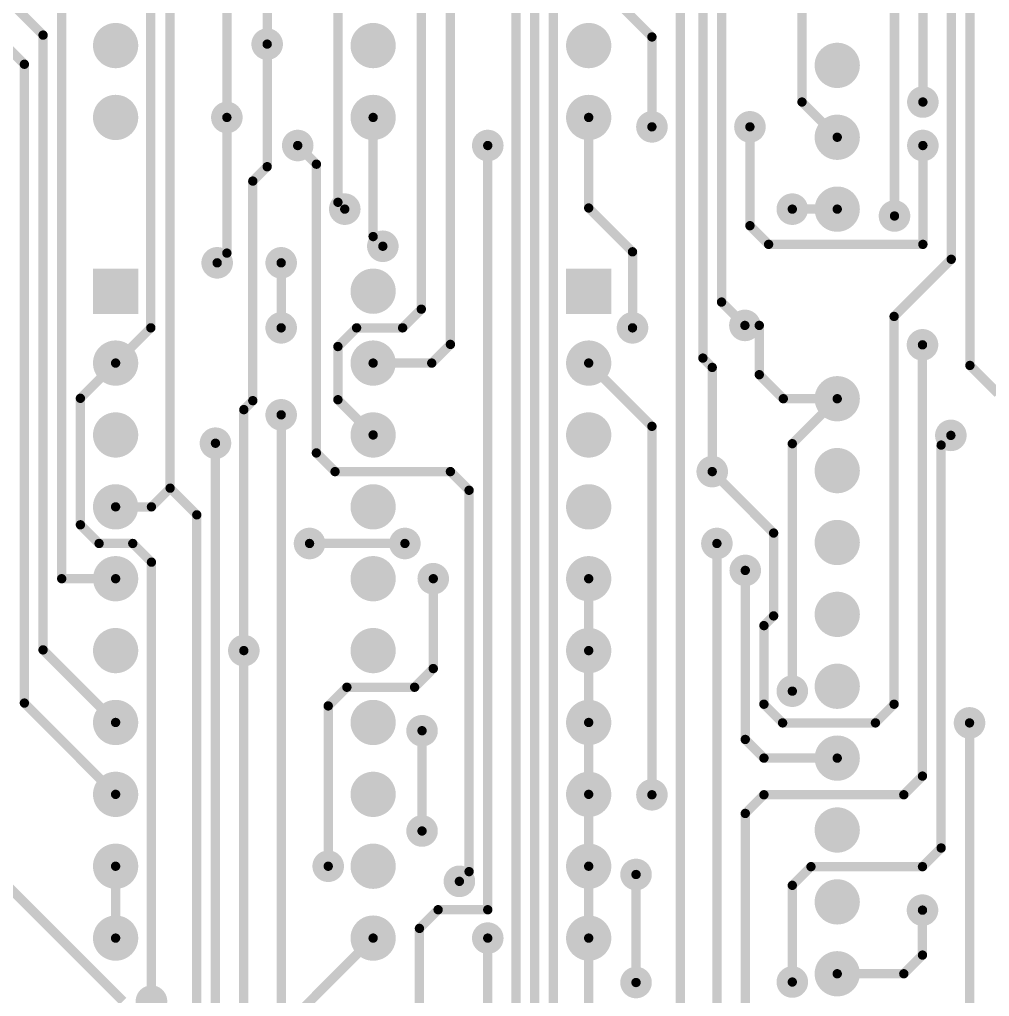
# Model space of a CAD drawing. Extents: x 0 to 107, y 0 to 143.
# Drawn here: x 46.4 to 80.69, y 34.43 to 68.96 of the extents above; entities that cross this region are included whole.
import ezdxf

# ---------------------------------------------------------------- set-up
doc = ezdxf.new("R2010")
doc.units = 0
doc.layers.add('Bottom', color=10, linetype='CONTINUOUS')
doc.layers.add('Bottom_Mask', color=15, linetype='CONTINUOUS')

msp = doc.modelspace()

# ---------------------------------------------------------------- linework, layer by layer
at = {"layer": 'Bottom', "linetype": 'CONTINUOUS', "const_width": 0.33}
for points in [[(61.6334, 88.9403), (61.6334, 57.4752)], [(51.0428, 58.0603), (51.0428, 84.5203)], [(64.6164, 27.1802), (64.6164, 82.6152)], [(79.9981, 56.7319), (79.9981, 82.4483)], [(53.7306, 65.4952), (53.7306, 82.2573)], [(60.6044, 81.9802), (60.6044, 58.7202)], [(65.2764, 29.0602), (65.2764, 81.3202)], [(70.5583, 80.5971), (70.5583, 56.9915)], [(51.7246, 52.3952), (51.7246, 77.5945)], [(57.6564, 76.9501), (57.6564, 62.4972)], [(79.3381, 60.4828), (79.3381, 76.8352)], [(71.2183, 75.4204), (71.2183, 58.9717)], [(69.7596, 29.5203), (69.7596, 74.957)], [(78.3351, 66.0403), (78.3351, 74.6633)], [(77.3321, 62.0132), (77.3321, 73.0003)], [(55.1554, 72.3282), (55.1554, 68.0863)], [(63.9564, 19.9032), (63.9564, 71.4772)], [(47.8927, 71.2366), (47.8927, 49.1951)], [(45.0624, 70.5751), (47.2327, 68.4048)], [(68.7566, 68.34), (66.5214, 70.5751)], [(74.0626, 69.2802), (74.0626, 66.0403)], [(47.2327, 68.4048), (47.2327, 46.6802)], [(68.7566, 65.1633), (68.7566, 68.34)], [(45.9127, 68.0351), (46.5727, 67.3752)], [(55.1554, 68.0863), (55.1554, 63.7544)], [(46.5727, 67.3752), (46.5727, 44.8001)], [(74.0626, 66.0403), (75.3077, 64.7952)], [(53.7306, 60.7012), (53.7306, 65.4952)], [(58.9014, 61.2861), (58.9014, 65.4952)], [(66.5214, 62.2961), (66.5214, 65.4952)], [(72.2213, 61.6702), (72.2213, 65.1633)], [(56.2354, 64.5033), (56.8954, 63.8433)], [(62.9534, 64.5033), (62.9534, 37.4981)], [(78.3351, 64.5033), (78.3351, 61.0102)], [(55.1554, 63.7544), (54.6474, 63.2464)], [(56.8954, 63.8433), (56.8954, 53.6402)], [(54.6474, 63.2464), (54.6474, 55.4876)], [(57.6564, 62.4972), (57.8984, 62.2552)], [(57.8984, 62.2552), (57.8984, 62.2552)], [(68.0706, 60.747), (66.5214, 62.2961)], [(75.3077, 62.2552), (73.7196, 62.2552)], [(72.8813, 61.0102), (72.2213, 61.6702)], [(59.2444, 60.9432), (58.9014, 61.2861)], [(59.2444, 60.9432), (59.2444, 60.9432)], [(78.3351, 61.0102), (72.8813, 61.0102)], [(53.3876, 60.3582), (53.7306, 60.7012)], [(68.0706, 58.0602), (68.0706, 60.747)], [(53.3876, 60.3582), (53.3876, 60.3582)], [(55.6505, 58.0602), (55.6505, 60.3582)], [(77.3186, 58.4633), (79.3381, 60.4828)], [(71.2183, 58.9717), (72.0436, 58.1464)], [(60.6044, 58.7202), (59.9444, 58.0602)], [(77.3186, 44.7603), (77.3186, 58.4633)], [(49.7977, 56.8152), (51.0428, 58.0603)], [(58.3164, 58.0602), (57.6564, 57.4002)], [(59.9444, 58.0602), (58.3164, 58.0602)], [(72.0436, 58.1464), (72.5516, 58.1464)], [(72.5516, 58.1464), (72.5516, 56.4056)], [(57.6564, 57.4002), (57.6564, 55.5202)], [(61.6334, 57.4752), (60.9733, 56.8151)], [(78.3216, 42.2203), (78.3216, 57.4603)], [(48.5527, 55.5702), (49.7977, 56.8152)], [(60.9733, 56.8151), (58.9014, 56.8151)], [(68.7566, 54.58), (66.5214, 56.8152)], [(70.5583, 56.9915), (70.8886, 56.6612)], [(70.8886, 56.6612), (70.8886, 52.9802)], [(80.9876, 55.7424), (79.9981, 56.7319)], [(72.5516, 56.4056), (73.402, 55.5552)], [(48.5527, 51.1002), (48.5527, 55.5702)], [(54.6474, 55.4876), (54.3304, 55.1706)], [(57.6564, 55.5202), (58.9014, 54.2751)], [(73.402, 55.5552), (75.3077, 55.5552)], [(75.3077, 55.5552), (73.7196, 53.9671)], [(54.3304, 55.1706), (54.3304, 46.6552)], [(55.6504, 5.2171), (55.6504, 54.9862)], [(68.7566, 41.5603), (68.7566, 54.58)], [(79.3246, 54.2603), (78.9816, 53.9173)], [(79.3246, 54.2603), (79.3246, 54.2603)], [(53.3274, 53.9832), (53.3274, 22.1002)], [(73.7196, 53.9671), (73.7196, 45.2215)], [(78.9816, 53.9173), (78.9816, 39.6803)], [(56.8954, 53.6402), (57.5554, 52.9802)], [(57.5554, 52.9802), (61.6334, 52.9802)], [(61.6334, 52.9802), (62.2934, 52.3202)], [(70.8886, 52.9802), (73.0596, 50.8091)], [(51.7246, 52.3952), (51.0646, 51.7352)], [(52.6674, 51.4524), (51.7246, 52.3952)], [(62.2934, 52.3202), (62.2934, 38.8442)], [(51.0646, 51.7352), (49.7977, 51.7352)], [(52.6674, 23.3952), (52.6674, 51.4524)], [(49.2127, 50.4402), (48.5527, 51.1002)], [(73.0596, 50.8091), (73.0596, 47.8813)], [(50.4047, 50.4402), (49.2127, 50.4402)], [(51.0647, 49.7801), (50.4047, 50.4402)], [(56.6534, 50.4402), (60.0244, 50.4402)], [(71.0536, 50.4402), (71.0536, 31.9432)], [(51.0647, 34.2662), (51.0647, 49.7801)], [(72.0566, 49.4884), (72.0566, 43.5153)], [(47.8927, 49.1951), (49.7977, 49.1951)], [(61.0273, 46.0202), (61.0273, 49.1952)], [(66.5214, 49.1951), (66.5214, 46.6551)], [(73.0596, 47.8813), (72.7166, 47.5383)], [(72.7166, 47.5383), (72.7166, 44.7603)], [(47.2327, 46.6802), (49.7977, 44.1152)], [(54.3304, 46.6552), (54.3304, 18.3152)], [(66.5214, 46.6551), (66.5214, 44.1152)], [(60.3673, 45.3602), (61.0273, 46.0202)], [(57.3134, 44.7001), (57.9734, 45.3602)], [(57.9734, 45.3602), (60.3673, 45.3602)], [(46.5727, 44.8001), (49.7977, 41.5751)], [(72.7166, 44.7603), (73.3766, 44.1003)], [(76.6586, 44.1003), (77.3186, 44.7603)], [(57.3134, 39.0352), (57.3134, 44.7001)], [(66.5214, 44.1152), (66.5214, 41.5751)], [(73.3766, 44.1003), (76.6586, 44.1003)], [(79.9846, 44.1003), (79.9846, 29.8633)], [(60.6304, 43.8232), (60.6304, 40.2802)], [(72.0566, 43.5153), (72.7167, 42.8552)], [(72.7167, 42.8552), (75.3077, 42.8552)], [(77.6616, 41.5603), (78.3216, 42.2203)], [(66.5214, 41.5751), (66.5214, 39.0351)], [(72.0566, 40.9003), (72.7166, 41.5603)], [(72.7166, 41.5603), (77.6616, 41.5603)], [(72.0566, 33.6062), (72.0566, 40.9003)], [(78.9816, 39.6803), (78.3216, 39.0203)], [(49.7977, 39.0351), (49.7977, 36.4952)], [(66.5214, 39.0351), (66.5214, 36.4952)], [(74.3796, 39.0203), (73.7196, 38.3603)], [(78.3216, 39.0203), (74.3796, 39.0203)], [(62.2934, 38.8442), (61.9504, 38.5012)], [(61.9504, 38.5012), (61.9504, 38.5012)], [(68.1953, 34.9262), (68.1953, 38.7432)], [(50.0617, 34.2662), (45.9127, 38.4152)], [(73.7196, 38.3603), (73.7196, 34.9433)], [(61.1983, 37.4981), (60.5383, 36.8381)], [(62.9534, 37.4981), (61.1983, 37.4981)], [(78.3216, 37.4833), (78.3216, 35.8953)], [(60.5383, 36.8381), (60.5383, 29.452)], [(56.3104, 33.9041), (58.9014, 36.4952)], [(62.9534, 36.4951), (62.9534, 31.3582)], [(66.5214, 36.4952), (66.5214, 34.0906)], [(78.3216, 35.8953), (77.6615, 35.2352)], [(77.6615, 35.2352), (75.3077, 35.2352)]]:
    msp.add_lwpolyline(points, dxfattribs=at)
at = {"layer": 'Bottom', "linetype": 'CONTINUOUS'}
for points, const_width in [([(50.1727, 68.0351, 1), (49.4227, 68.0351, 1), (50.1727, 68.0351, 1)], 0.75), ([(59.2764, 68.0351, 1), (58.5264, 68.0351, 1), (59.2764, 68.0351, 1)], 0.75), ([(66.8964, 68.0351, 1), (66.1464, 68.0351, 1), (66.8964, 68.0351, 1)], 0.75), ([(47.3152, 68.4048, 1), (47.1502, 68.4048, 1), (47.3152, 68.4048, 1)], 0.165), ([(47.3152, 68.4048, 1), (47.1502, 68.4048, 1), (47.3152, 68.4048, 1)], 0.165), ([(55.4094, 68.0863, 1), (54.9014, 68.0863, 1), (55.4094, 68.0863, 1)], 0.508), ([(68.8391, 68.34, 1), (68.6741, 68.34, 1), (68.8391, 68.34, 1)], 0.165), ([(68.8391, 68.34, 1), (68.6741, 68.34, 1), (68.8391, 68.34, 1)], 0.165), ([(55.2379, 68.0863, 1), (55.0729, 68.0863, 1), (55.2379, 68.0863, 1)], 0.165), ([(55.2379, 68.0863, 1), (55.0729, 68.0863, 1), (55.2379, 68.0863, 1)], 0.165), ([(75.6827, 67.3352, 1), (74.9327, 67.3352, 1), (75.6827, 67.3352, 1)], 0.75), ([(46.6552, 67.3752, 1), (46.4902, 67.3752, 1), (46.6552, 67.3752, 1)], 0.165), ([(46.6552, 67.3752, 1), (46.4902, 67.3752, 1), (46.6552, 67.3752, 1)], 0.165), ([(78.5891, 66.0403, 1), (78.0811, 66.0403, 1), (78.5891, 66.0403, 1)], 0.508), ([(50.1727, 65.4952, 1), (49.4227, 65.4952, 1), (50.1727, 65.4952, 1)], 0.75), ([(53.9846, 65.4952, 1), (53.4766, 65.4952, 1), (53.9846, 65.4952, 1)], 0.508), ([(59.2764, 65.4952, 1), (58.5264, 65.4952, 1), (59.2764, 65.4952, 1)], 0.75), ([(66.8964, 65.4952, 1), (66.1464, 65.4952, 1), (66.8964, 65.4952, 1)], 0.75), ([(74.1451, 66.0403, 1), (73.9801, 66.0403, 1), (74.1451, 66.0403, 1)], 0.165), ([(74.1451, 66.0403, 1), (73.9801, 66.0403, 1), (74.1451, 66.0403, 1)], 0.165), ([(78.4176, 66.0403, 1), (78.2526, 66.0403, 1), (78.4176, 66.0403, 1)], 0.165), ([(53.8131, 65.4952, 1), (53.6481, 65.4952, 1), (53.8131, 65.4952, 1)], 0.165), ([(53.8131, 65.4952, 1), (53.6481, 65.4952, 1), (53.8131, 65.4952, 1)], 0.165), ([(58.9839, 65.4952, 1), (58.8189, 65.4952, 1), (58.9839, 65.4952, 1)], 0.165), ([(66.6039, 65.4952, 1), (66.4389, 65.4952, 1), (66.6039, 65.4952, 1)], 0.165), ([(69.0106, 65.1633, 1), (68.5026, 65.1633, 1), (69.0106, 65.1633, 1)], 0.508), ([(72.4753, 65.1633, 1), (71.9673, 65.1633, 1), (72.4753, 65.1633, 1)], 0.508), ([(68.8391, 65.1633, 1), (68.6741, 65.1633, 1), (68.8391, 65.1633, 1)], 0.165), ([(72.3038, 65.1633, 1), (72.1388, 65.1633, 1), (72.3038, 65.1633, 1)], 0.165), ([(75.6827, 64.7952, 1), (74.9327, 64.7952, 1), (75.6827, 64.7952, 1)], 0.75), ([(56.4894, 64.5033, 1), (55.9814, 64.5033, 1), (56.4894, 64.5033, 1)], 0.508), ([(63.2074, 64.5033, 1), (62.6994, 64.5033, 1), (63.2074, 64.5033, 1)], 0.508), ([(75.3902, 64.7952, 1), (75.2252, 64.7952, 1), (75.3902, 64.7952, 1)], 0.165), ([(78.5891, 64.5033, 1), (78.0811, 64.5033, 1), (78.5891, 64.5033, 1)], 0.508), ([(56.3179, 64.5033, 1), (56.1529, 64.5033, 1), (56.3179, 64.5033, 1)], 0.165), ([(63.0359, 64.5033, 1), (62.8709, 64.5033, 1), (63.0359, 64.5033, 1)], 0.165), ([(78.4176, 64.5033, 1), (78.2526, 64.5033, 1), (78.4176, 64.5033, 1)], 0.165), ([(55.2379, 63.7544, 1), (55.0729, 63.7544, 1), (55.2379, 63.7544, 1)], 0.165), ([(55.2379, 63.7544, 1), (55.0729, 63.7544, 1), (55.2379, 63.7544, 1)], 0.165), ([(56.9779, 63.8433, 1), (56.8129, 63.8433, 1), (56.9779, 63.8433, 1)], 0.165), ([(56.9779, 63.8433, 1), (56.8129, 63.8433, 1), (56.9779, 63.8433, 1)], 0.165), ([(54.7299, 63.2464, 1), (54.5649, 63.2464, 1), (54.7299, 63.2464, 1)], 0.165), ([(54.7299, 63.2464, 1), (54.5649, 63.2464, 1), (54.7299, 63.2464, 1)], 0.165), ([(75.6827, 62.2552, 1), (74.9327, 62.2552, 1), (75.6827, 62.2552, 1)], 0.75), ([(58.1524, 62.2552, 1), (57.6444, 62.2552, 1), (58.1524, 62.2552, 1)], 0.508), ([(57.7389, 62.4972, 1), (57.5739, 62.4972, 1), (57.7389, 62.4972, 1)], 0.165), ([(57.7389, 62.4972, 1), (57.5739, 62.4972, 1), (57.7389, 62.4972, 1)], 0.165), ([(73.9736, 62.2552, 1), (73.4656, 62.2552, 1), (73.9736, 62.2552, 1)], 0.508), ([(77.5861, 62.0132, 1), (77.0781, 62.0132, 1), (77.5861, 62.0132, 1)], 0.508), ([(57.9809, 62.2552, 1), (57.8159, 62.2552, 1), (57.9809, 62.2552, 1)], 0.165), ([(57.9809, 62.2552, 1), (57.8159, 62.2552, 1), (57.9809, 62.2552, 1)], 0.165), ([(66.6039, 62.2961, 1), (66.4389, 62.2961, 1), (66.6039, 62.2961, 1)], 0.165), ([(66.6039, 62.2961, 1), (66.4389, 62.2961, 1), (66.6039, 62.2961, 1)], 0.165), ([(73.8021, 62.2552, 1), (73.6371, 62.2552, 1), (73.8021, 62.2552, 1)], 0.165), ([(75.3902, 62.2552, 1), (75.2252, 62.2552, 1), (75.3902, 62.2552, 1)], 0.165), ([(77.4146, 62.0132, 1), (77.2496, 62.0132, 1), (77.4146, 62.0132, 1)], 0.165), ([(72.3038, 61.6702, 1), (72.1388, 61.6702, 1), (72.3038, 61.6702, 1)], 0.165), ([(72.3038, 61.6702, 1), (72.1388, 61.6702, 1), (72.3038, 61.6702, 1)], 0.165), ([(59.4984, 60.9432, 1), (58.9904, 60.9432, 1), (59.4984, 60.9432, 1)], 0.508), ([(58.9839, 61.2861, 1), (58.8189, 61.2861, 1), (58.9839, 61.2861, 1)], 0.165), ([(58.9839, 61.2861, 1), (58.8189, 61.2861, 1), (58.9839, 61.2861, 1)], 0.165), ([(59.3269, 60.9432, 1), (59.1619, 60.9432, 1), (59.3269, 60.9432, 1)], 0.165), ([(59.3269, 60.9432, 1), (59.1619, 60.9432, 1), (59.3269, 60.9432, 1)], 0.165), ([(72.9638, 61.0102, 1), (72.7988, 61.0102, 1), (72.9638, 61.0102, 1)], 0.165), ([(72.9638, 61.0102, 1), (72.7988, 61.0102, 1), (72.9638, 61.0102, 1)], 0.165), ([(78.4176, 61.0102, 1), (78.2526, 61.0102, 1), (78.4176, 61.0102, 1)], 0.165), ([(78.4176, 61.0102, 1), (78.2526, 61.0102, 1), (78.4176, 61.0102, 1)], 0.165), ([(53.6416, 60.3582, 1), (53.1336, 60.3582, 1), (53.6416, 60.3582, 1)], 0.508), ([(53.8131, 60.7012, 1), (53.6481, 60.7012, 1), (53.8131, 60.7012, 1)], 0.165), ([(53.8131, 60.7012, 1), (53.6481, 60.7012, 1), (53.8131, 60.7012, 1)], 0.165), ([(55.9045, 60.3582, 1), (55.3965, 60.3582, 1), (55.9045, 60.3582, 1)], 0.508), ([(68.1531, 60.747, 1), (67.9881, 60.747, 1), (68.1531, 60.747, 1)], 0.165), ([(68.1531, 60.747, 1), (67.9881, 60.747, 1), (68.1531, 60.747, 1)], 0.165), ([(53.4701, 60.3582, 1), (53.3051, 60.3582, 1), (53.4701, 60.3582, 1)], 0.165), ([(53.4701, 60.3582, 1), (53.3051, 60.3582, 1), (53.4701, 60.3582, 1)], 0.165), ([(55.733, 60.3582, 1), (55.568, 60.3582, 1), (55.733, 60.3582, 1)], 0.165), ([(79.4206, 60.4828, 1), (79.2556, 60.4828, 1), (79.4206, 60.4828, 1)], 0.165), ([(79.4206, 60.4828, 1), (79.2556, 60.4828, 1), (79.4206, 60.4828, 1)], 0.165), ([(59.2764, 59.3551, 1), (58.5264, 59.3551, 1), (59.2764, 59.3551, 1)], 0.75), ([(71.3008, 58.9717, 1), (71.1358, 58.9717, 1), (71.3008, 58.9717, 1)], 0.165), ([(71.3008, 58.9717, 1), (71.1358, 58.9717, 1), (71.3008, 58.9717, 1)], 0.165), ([(60.6869, 58.7202, 1), (60.5219, 58.7202, 1), (60.6869, 58.7202, 1)], 0.165), ([(60.6869, 58.7202, 1), (60.5219, 58.7202, 1), (60.6869, 58.7202, 1)], 0.165), ([(55.9045, 58.0602, 1), (55.3965, 58.0602, 1), (55.9045, 58.0602, 1)], 0.508), ([(68.3246, 58.0602, 1), (67.8166, 58.0602, 1), (68.3246, 58.0602, 1)], 0.508), ([(72.2976, 58.1464, 1), (71.7896, 58.1464, 1), (72.2976, 58.1464, 1)], 0.508), ([(77.4011, 58.4633, 1), (77.2361, 58.4633, 1), (77.4011, 58.4633, 1)], 0.165), ([(77.4011, 58.4633, 1), (77.2361, 58.4633, 1), (77.4011, 58.4633, 1)], 0.165), ([(51.1253, 58.0603, 1), (50.9603, 58.0603, 1), (51.1253, 58.0603, 1)], 0.165), ([(51.1253, 58.0603, 1), (50.9603, 58.0603, 1), (51.1253, 58.0603, 1)], 0.165), ([(55.733, 58.0602, 1), (55.568, 58.0602, 1), (55.733, 58.0602, 1)], 0.165), ([(58.3989, 58.0602, 1), (58.2339, 58.0602, 1), (58.3989, 58.0602, 1)], 0.165), ([(58.3989, 58.0602, 1), (58.2339, 58.0602, 1), (58.3989, 58.0602, 1)], 0.165), ([(60.0269, 58.0602, 1), (59.8619, 58.0602, 1), (60.0269, 58.0602, 1)], 0.165), ([(60.0269, 58.0602, 1), (59.8619, 58.0602, 1), (60.0269, 58.0602, 1)], 0.165), ([(68.1531, 58.0602, 1), (67.9881, 58.0602, 1), (68.1531, 58.0602, 1)], 0.165), ([(72.1261, 58.1464, 1), (71.9611, 58.1464, 1), (72.1261, 58.1464, 1)], 0.165), ([(72.1261, 58.1464, 1), (71.9611, 58.1464, 1), (72.1261, 58.1464, 1)], 0.165), ([(72.6341, 58.1464, 1), (72.4691, 58.1464, 1), (72.6341, 58.1464, 1)], 0.165), ([(72.6341, 58.1464, 1), (72.4691, 58.1464, 1), (72.6341, 58.1464, 1)], 0.165), ([(78.5756, 57.4603, 1), (78.0676, 57.4603, 1), (78.5756, 57.4603, 1)], 0.508), ([(50.1727, 56.8152, 1), (49.4227, 56.8152, 1), (50.1727, 56.8152, 1)], 0.75), ([(57.7389, 57.4002, 1), (57.5739, 57.4002, 1), (57.7389, 57.4002, 1)], 0.165), ([(57.7389, 57.4002, 1), (57.5739, 57.4002, 1), (57.7389, 57.4002, 1)], 0.165), ([(59.2764, 56.8151, 1), (58.5264, 56.8151, 1), (59.2764, 56.8151, 1)], 0.75), ([(61.7159, 57.4752, 1), (61.5509, 57.4752, 1), (61.7159, 57.4752, 1)], 0.165), ([(61.7159, 57.4752, 1), (61.5509, 57.4752, 1), (61.7159, 57.4752, 1)], 0.165), ([(66.8964, 56.8152, 1), (66.1464, 56.8152, 1), (66.8964, 56.8152, 1)], 0.75), ([(78.4041, 57.4603, 1), (78.2391, 57.4603, 1), (78.4041, 57.4603, 1)], 0.165), ([(49.8802, 56.8152, 1), (49.7152, 56.8152, 1), (49.8802, 56.8152, 1)], 0.165), ([(49.8802, 56.8152, 1), (49.7152, 56.8152, 1), (49.8802, 56.8152, 1)], 0.165), ([(58.9839, 56.8151, 1), (58.8189, 56.8151, 1), (58.9839, 56.8151, 1)], 0.165), ([(61.0558, 56.8151, 1), (60.8908, 56.8151, 1), (61.0558, 56.8151, 1)], 0.165), ([(61.0558, 56.8151, 1), (60.8908, 56.8151, 1), (61.0558, 56.8151, 1)], 0.165), ([(66.6039, 56.8152, 1), (66.4389, 56.8152, 1), (66.6039, 56.8152, 1)], 0.165), ([(70.6408, 56.9915, 1), (70.4758, 56.9915, 1), (70.6408, 56.9915, 1)], 0.165), ([(70.6408, 56.9915, 1), (70.4758, 56.9915, 1), (70.6408, 56.9915, 1)], 0.165), ([(70.9711, 56.6612, 1), (70.8061, 56.6612, 1), (70.9711, 56.6612, 1)], 0.165), ([(70.9711, 56.6612, 1), (70.8061, 56.6612, 1), (70.9711, 56.6612, 1)], 0.165), ([(80.0806, 56.7319, 1), (79.9156, 56.7319, 1), (80.0806, 56.7319, 1)], 0.165), ([(80.0806, 56.7319, 1), (79.9156, 56.7319, 1), (80.0806, 56.7319, 1)], 0.165), ([(72.6341, 56.4056, 1), (72.4691, 56.4056, 1), (72.6341, 56.4056, 1)], 0.165), ([(72.6341, 56.4056, 1), (72.4691, 56.4056, 1), (72.6341, 56.4056, 1)], 0.165), ([(75.6827, 55.5552, 1), (74.9327, 55.5552, 1), (75.6827, 55.5552, 1)], 0.75), ([(48.6352, 55.5702, 1), (48.4702, 55.5702, 1), (48.6352, 55.5702, 1)], 0.165), ([(48.6352, 55.5702, 1), (48.4702, 55.5702, 1), (48.6352, 55.5702, 1)], 0.165), ([(54.7299, 55.4876, 1), (54.5649, 55.4876, 1), (54.7299, 55.4876, 1)], 0.165), ([(54.7299, 55.4876, 1), (54.5649, 55.4876, 1), (54.7299, 55.4876, 1)], 0.165), ([(57.7389, 55.5202, 1), (57.5739, 55.5202, 1), (57.7389, 55.5202, 1)], 0.165), ([(57.7389, 55.5202, 1), (57.5739, 55.5202, 1), (57.7389, 55.5202, 1)], 0.165), ([(73.4845, 55.5552, 1), (73.3195, 55.5552, 1), (73.4845, 55.5552, 1)], 0.165), ([(73.4845, 55.5552, 1), (73.3195, 55.5552, 1), (73.4845, 55.5552, 1)], 0.165), ([(75.3902, 55.5552, 1), (75.2252, 55.5552, 1), (75.3902, 55.5552, 1)], 0.165), ([(75.3902, 55.5552, 1), (75.2252, 55.5552, 1), (75.3902, 55.5552, 1)], 0.165), ([(54.4129, 55.1706, 1), (54.2479, 55.1706, 1), (54.4129, 55.1706, 1)], 0.165), ([(54.4129, 55.1706, 1), (54.2479, 55.1706, 1), (54.4129, 55.1706, 1)], 0.165), ([(55.9044, 54.9862, 1), (55.3964, 54.9862, 1), (55.9044, 54.9862, 1)], 0.508), ([(50.1727, 54.2752, 1), (49.4227, 54.2752, 1), (50.1727, 54.2752, 1)], 0.75), ([(55.7329, 54.9862, 1), (55.5679, 54.9862, 1), (55.7329, 54.9862, 1)], 0.165), ([(59.2764, 54.2751, 1), (58.5264, 54.2751, 1), (59.2764, 54.2751, 1)], 0.75), ([(66.8964, 54.2752, 1), (66.1464, 54.2752, 1), (66.8964, 54.2752, 1)], 0.75), ([(68.8391, 54.58, 1), (68.6741, 54.58, 1), (68.8391, 54.58, 1)], 0.165), ([(68.8391, 54.58, 1), (68.6741, 54.58, 1), (68.8391, 54.58, 1)], 0.165), ([(79.5786, 54.2603, 1), (79.0706, 54.2603, 1), (79.5786, 54.2603, 1)], 0.508), ([(53.5814, 53.9832, 1), (53.0734, 53.9832, 1), (53.5814, 53.9832, 1)], 0.508), ([(58.9839, 54.2751, 1), (58.8189, 54.2751, 1), (58.9839, 54.2751, 1)], 0.165), ([(79.4071, 54.2603, 1), (79.2421, 54.2603, 1), (79.4071, 54.2603, 1)], 0.165), ([(79.4071, 54.2603, 1), (79.2421, 54.2603, 1), (79.4071, 54.2603, 1)], 0.165), ([(53.4099, 53.9832, 1), (53.2449, 53.9832, 1), (53.4099, 53.9832, 1)], 0.165), ([(73.8021, 53.9671, 1), (73.6371, 53.9671, 1), (73.8021, 53.9671, 1)], 0.165), ([(73.8021, 53.9671, 1), (73.6371, 53.9671, 1), (73.8021, 53.9671, 1)], 0.165), ([(79.0641, 53.9173, 1), (78.8991, 53.9173, 1), (79.0641, 53.9173, 1)], 0.165), ([(79.0641, 53.9173, 1), (78.8991, 53.9173, 1), (79.0641, 53.9173, 1)], 0.165), ([(56.9779, 53.6402, 1), (56.8129, 53.6402, 1), (56.9779, 53.6402, 1)], 0.165), ([(56.9779, 53.6402, 1), (56.8129, 53.6402, 1), (56.9779, 53.6402, 1)], 0.165), ([(75.6827, 53.0152, 1), (74.9327, 53.0152, 1), (75.6827, 53.0152, 1)], 0.75), ([(71.1426, 52.9802, 1), (70.6346, 52.9802, 1), (71.1426, 52.9802, 1)], 0.508), ([(57.6379, 52.9802, 1), (57.4729, 52.9802, 1), (57.6379, 52.9802, 1)], 0.165), ([(57.6379, 52.9802, 1), (57.4729, 52.9802, 1), (57.6379, 52.9802, 1)], 0.165), ([(61.7159, 52.9802, 1), (61.5509, 52.9802, 1), (61.7159, 52.9802, 1)], 0.165), ([(61.7159, 52.9802, 1), (61.5509, 52.9802, 1), (61.7159, 52.9802, 1)], 0.165), ([(70.9711, 52.9802, 1), (70.8061, 52.9802, 1), (70.9711, 52.9802, 1)], 0.165), ([(70.9711, 52.9802, 1), (70.8061, 52.9802, 1), (70.9711, 52.9802, 1)], 0.165), ([(50.1727, 51.7352, 1), (49.4227, 51.7352, 1), (50.1727, 51.7352, 1)], 0.75), ([(51.8071, 52.3952, 1), (51.6421, 52.3952, 1), (51.8071, 52.3952, 1)], 0.165), ([(51.8071, 52.3952, 1), (51.6421, 52.3952, 1), (51.8071, 52.3952, 1)], 0.165), ([(51.8071, 52.3952, 1), (51.6421, 52.3952, 1), (51.8071, 52.3952, 1)], 0.165), ([(59.2764, 51.7352, 1), (58.5264, 51.7352, 1), (59.2764, 51.7352, 1)], 0.75), ([(62.3759, 52.3202, 1), (62.2109, 52.3202, 1), (62.3759, 52.3202, 1)], 0.165), ([(62.3759, 52.3202, 1), (62.2109, 52.3202, 1), (62.3759, 52.3202, 1)], 0.165), ([(66.8964, 51.7352, 1), (66.1464, 51.7352, 1), (66.8964, 51.7352, 1)], 0.75), ([(49.8802, 51.7352, 1), (49.7152, 51.7352, 1), (49.8802, 51.7352, 1)], 0.165), ([(51.1471, 51.7352, 1), (50.9821, 51.7352, 1), (51.1471, 51.7352, 1)], 0.165), ([(51.1471, 51.7352, 1), (50.9821, 51.7352, 1), (51.1471, 51.7352, 1)], 0.165), ([(52.7499, 51.4524, 1), (52.5849, 51.4524, 1), (52.7499, 51.4524, 1)], 0.165), ([(52.7499, 51.4524, 1), (52.5849, 51.4524, 1), (52.7499, 51.4524, 1)], 0.165), ([(48.6352, 51.1002, 1), (48.4702, 51.1002, 1), (48.6352, 51.1002, 1)], 0.165), ([(48.6352, 51.1002, 1), (48.4702, 51.1002, 1), (48.6352, 51.1002, 1)], 0.165), ([(75.6827, 50.4752, 1), (74.9327, 50.4752, 1), (75.6827, 50.4752, 1)], 0.75), ([(56.9074, 50.4402, 1), (56.3994, 50.4402, 1), (56.9074, 50.4402, 1)], 0.508), ([(60.2784, 50.4402, 1), (59.7704, 50.4402, 1), (60.2784, 50.4402, 1)], 0.508), ([(71.3076, 50.4402, 1), (70.7996, 50.4402, 1), (71.3076, 50.4402, 1)], 0.508), ([(73.1421, 50.8091, 1), (72.9771, 50.8091, 1), (73.1421, 50.8091, 1)], 0.165), ([(73.1421, 50.8091, 1), (72.9771, 50.8091, 1), (73.1421, 50.8091, 1)], 0.165), ([(49.2952, 50.4402, 1), (49.1302, 50.4402, 1), (49.2952, 50.4402, 1)], 0.165), ([(49.2952, 50.4402, 1), (49.1302, 50.4402, 1), (49.2952, 50.4402, 1)], 0.165), ([(50.4872, 50.4402, 1), (50.3222, 50.4402, 1), (50.4872, 50.4402, 1)], 0.165), ([(50.4872, 50.4402, 1), (50.3222, 50.4402, 1), (50.4872, 50.4402, 1)], 0.165), ([(56.7359, 50.4402, 1), (56.5709, 50.4402, 1), (56.7359, 50.4402, 1)], 0.165), ([(60.1069, 50.4402, 1), (59.9419, 50.4402, 1), (60.1069, 50.4402, 1)], 0.165), ([(71.1361, 50.4402, 1), (70.9711, 50.4402, 1), (71.1361, 50.4402, 1)], 0.165), ([(50.1727, 49.1951, 1), (49.4227, 49.1951, 1), (50.1727, 49.1951, 1)], 0.75), ([(51.1472, 49.7801, 1), (50.9822, 49.7801, 1), (51.1472, 49.7801, 1)], 0.165), ([(51.1472, 49.7801, 1), (50.9822, 49.7801, 1), (51.1472, 49.7801, 1)], 0.165), ([(59.2764, 49.1951, 1), (58.5264, 49.1951, 1), (59.2764, 49.1951, 1)], 0.75), ([(66.8964, 49.1951, 1), (66.1464, 49.1951, 1), (66.8964, 49.1951, 1)], 0.75), ([(72.3106, 49.4884, 1), (71.8026, 49.4884, 1), (72.3106, 49.4884, 1)], 0.508), ([(61.2813, 49.1952, 1), (60.7733, 49.1952, 1), (61.2813, 49.1952, 1)], 0.508), ([(72.1391, 49.4884, 1), (71.9741, 49.4884, 1), (72.1391, 49.4884, 1)], 0.165), ([(47.9752, 49.1951, 1), (47.8102, 49.1951, 1), (47.9752, 49.1951, 1)], 0.165), ([(47.9752, 49.1951, 1), (47.8102, 49.1951, 1), (47.9752, 49.1951, 1)], 0.165), ([(49.8802, 49.1951, 1), (49.7152, 49.1951, 1), (49.8802, 49.1951, 1)], 0.165), ([(61.1098, 49.1952, 1), (60.9448, 49.1952, 1), (61.1098, 49.1952, 1)], 0.165), ([(66.6039, 49.1951, 1), (66.4389, 49.1951, 1), (66.6039, 49.1951, 1)], 0.165), ([(75.6827, 47.9352, 1), (74.9327, 47.9352, 1), (75.6827, 47.9352, 1)], 0.75), ([(73.1421, 47.8813, 1), (72.9771, 47.8813, 1), (73.1421, 47.8813, 1)], 0.165), ([(73.1421, 47.8813, 1), (72.9771, 47.8813, 1), (73.1421, 47.8813, 1)], 0.165), ([(72.7991, 47.5383, 1), (72.6341, 47.5383, 1), (72.7991, 47.5383, 1)], 0.165), ([(72.7991, 47.5383, 1), (72.6341, 47.5383, 1), (72.7991, 47.5383, 1)], 0.165), ([(50.1727, 46.6551, 1), (49.4227, 46.6551, 1), (50.1727, 46.6551, 1)], 0.75), ([(59.2764, 46.6551, 1), (58.5264, 46.6551, 1), (59.2764, 46.6551, 1)], 0.75), ([(66.8964, 46.6551, 1), (66.1464, 46.6551, 1), (66.8964, 46.6551, 1)], 0.75), ([(54.5844, 46.6552, 1), (54.0764, 46.6552, 1), (54.5844, 46.6552, 1)], 0.508), ([(47.3152, 46.6802, 1), (47.1502, 46.6802, 1), (47.3152, 46.6802, 1)], 0.165), ([(47.3152, 46.6802, 1), (47.1502, 46.6802, 1), (47.3152, 46.6802, 1)], 0.165), ([(54.4129, 46.6552, 1), (54.2479, 46.6552, 1), (54.4129, 46.6552, 1)], 0.165), ([(54.4129, 46.6552, 1), (54.2479, 46.6552, 1), (54.4129, 46.6552, 1)], 0.165), ([(66.6039, 46.6551, 1), (66.4389, 46.6551, 1), (66.6039, 46.6551, 1)], 0.165), ([(66.6039, 46.6551, 1), (66.4389, 46.6551, 1), (66.6039, 46.6551, 1)], 0.165), ([(61.1098, 46.0202, 1), (60.9448, 46.0202, 1), (61.1098, 46.0202, 1)], 0.165), ([(61.1098, 46.0202, 1), (60.9448, 46.0202, 1), (61.1098, 46.0202, 1)], 0.165), ([(75.6827, 45.3952, 1), (74.9327, 45.3952, 1), (75.6827, 45.3952, 1)], 0.75), ([(73.9736, 45.2215, 1), (73.4656, 45.2215, 1), (73.9736, 45.2215, 1)], 0.508), ([(58.0559, 45.3602, 1), (57.8909, 45.3602, 1), (58.0559, 45.3602, 1)], 0.165), ([(58.0559, 45.3602, 1), (57.8909, 45.3602, 1), (58.0559, 45.3602, 1)], 0.165), ([(60.4498, 45.3602, 1), (60.2848, 45.3602, 1), (60.4498, 45.3602, 1)], 0.165), ([(60.4498, 45.3602, 1), (60.2848, 45.3602, 1), (60.4498, 45.3602, 1)], 0.165), ([(73.8021, 45.2215, 1), (73.6371, 45.2215, 1), (73.8021, 45.2215, 1)], 0.165), ([(46.6552, 44.8001, 1), (46.4902, 44.8001, 1), (46.6552, 44.8001, 1)], 0.165), ([(46.6552, 44.8001, 1), (46.4902, 44.8001, 1), (46.6552, 44.8001, 1)], 0.165), ([(72.7991, 44.7603, 1), (72.6341, 44.7603, 1), (72.7991, 44.7603, 1)], 0.165), ([(72.7991, 44.7603, 1), (72.6341, 44.7603, 1), (72.7991, 44.7603, 1)], 0.165), ([(77.4011, 44.7603, 1), (77.2361, 44.7603, 1), (77.4011, 44.7603, 1)], 0.165), ([(77.4011, 44.7603, 1), (77.2361, 44.7603, 1), (77.4011, 44.7603, 1)], 0.165), ([(50.1727, 44.1152, 1), (49.4227, 44.1152, 1), (50.1727, 44.1152, 1)], 0.75), ([(57.3959, 44.7001, 1), (57.2309, 44.7001, 1), (57.3959, 44.7001, 1)], 0.165), ([(57.3959, 44.7001, 1), (57.2309, 44.7001, 1), (57.3959, 44.7001, 1)], 0.165), ([(59.2764, 44.1152, 1), (58.5264, 44.1152, 1), (59.2764, 44.1152, 1)], 0.75), ([(66.8964, 44.1152, 1), (66.1464, 44.1152, 1), (66.8964, 44.1152, 1)], 0.75), ([(80.2386, 44.1003, 1), (79.7306, 44.1003, 1), (80.2386, 44.1003, 1)], 0.508), ([(49.8802, 44.1152, 1), (49.7152, 44.1152, 1), (49.8802, 44.1152, 1)], 0.165), ([(60.8844, 43.8232, 1), (60.3764, 43.8232, 1), (60.8844, 43.8232, 1)], 0.508), ([(66.6039, 44.1152, 1), (66.4389, 44.1152, 1), (66.6039, 44.1152, 1)], 0.165), ([(66.6039, 44.1152, 1), (66.4389, 44.1152, 1), (66.6039, 44.1152, 1)], 0.165), ([(73.4591, 44.1003, 1), (73.2941, 44.1003, 1), (73.4591, 44.1003, 1)], 0.165), ([(73.4591, 44.1003, 1), (73.2941, 44.1003, 1), (73.4591, 44.1003, 1)], 0.165), ([(76.7411, 44.1003, 1), (76.5761, 44.1003, 1), (76.7411, 44.1003, 1)], 0.165), ([(76.7411, 44.1003, 1), (76.5761, 44.1003, 1), (76.7411, 44.1003, 1)], 0.165), ([(80.0671, 44.1003, 1), (79.9021, 44.1003, 1), (80.0671, 44.1003, 1)], 0.165), ([(60.7129, 43.8232, 1), (60.5479, 43.8232, 1), (60.7129, 43.8232, 1)], 0.165), ([(72.1391, 43.5153, 1), (71.9741, 43.5153, 1), (72.1391, 43.5153, 1)], 0.165), ([(72.1391, 43.5153, 1), (71.9741, 43.5153, 1), (72.1391, 43.5153, 1)], 0.165), ([(75.6827, 42.8552, 1), (74.9327, 42.8552, 1), (75.6827, 42.8552, 1)], 0.75), ([(72.7992, 42.8552, 1), (72.6342, 42.8552, 1), (72.7992, 42.8552, 1)], 0.165), ([(72.7992, 42.8552, 1), (72.6342, 42.8552, 1), (72.7992, 42.8552, 1)], 0.165), ([(75.3902, 42.8552, 1), (75.2252, 42.8552, 1), (75.3902, 42.8552, 1)], 0.165), ([(50.1727, 41.5751, 1), (49.4227, 41.5751, 1), (50.1727, 41.5751, 1)], 0.75), ([(59.2764, 41.5751, 1), (58.5264, 41.5751, 1), (59.2764, 41.5751, 1)], 0.75), ([(66.8964, 41.5751, 1), (66.1464, 41.5751, 1), (66.8964, 41.5751, 1)], 0.75), ([(78.4041, 42.2203, 1), (78.2391, 42.2203, 1), (78.4041, 42.2203, 1)], 0.165), ([(78.4041, 42.2203, 1), (78.2391, 42.2203, 1), (78.4041, 42.2203, 1)], 0.165), ([(69.0106, 41.5603, 1), (68.5026, 41.5603, 1), (69.0106, 41.5603, 1)], 0.508), ([(49.8802, 41.5751, 1), (49.7152, 41.5751, 1), (49.8802, 41.5751, 1)], 0.165), ([(66.6039, 41.5751, 1), (66.4389, 41.5751, 1), (66.6039, 41.5751, 1)], 0.165), ([(66.6039, 41.5751, 1), (66.4389, 41.5751, 1), (66.6039, 41.5751, 1)], 0.165), ([(68.8391, 41.5603, 1), (68.6741, 41.5603, 1), (68.8391, 41.5603, 1)], 0.165), ([(72.7991, 41.5603, 1), (72.6341, 41.5603, 1), (72.7991, 41.5603, 1)], 0.165), ([(72.7991, 41.5603, 1), (72.6341, 41.5603, 1), (72.7991, 41.5603, 1)], 0.165), ([(77.7441, 41.5603, 1), (77.5791, 41.5603, 1), (77.7441, 41.5603, 1)], 0.165), ([(77.7441, 41.5603, 1), (77.5791, 41.5603, 1), (77.7441, 41.5603, 1)], 0.165), ([(60.8844, 40.2802, 1), (60.3764, 40.2802, 1), (60.8844, 40.2802, 1)], 0.508), ([(72.1391, 40.9003, 1), (71.9741, 40.9003, 1), (72.1391, 40.9003, 1)], 0.165), ([(72.1391, 40.9003, 1), (71.9741, 40.9003, 1), (72.1391, 40.9003, 1)], 0.165), ([(75.6827, 40.3152, 1), (74.9327, 40.3152, 1), (75.6827, 40.3152, 1)], 0.75), ([(60.7129, 40.2802, 1), (60.5479, 40.2802, 1), (60.7129, 40.2802, 1)], 0.165), ([(50.1727, 39.0351, 1), (49.4227, 39.0351, 1), (50.1727, 39.0351, 1)], 0.75), ([(59.2764, 39.0351, 1), (58.5264, 39.0351, 1), (59.2764, 39.0351, 1)], 0.75), ([(66.8964, 39.0351, 1), (66.1464, 39.0351, 1), (66.8964, 39.0351, 1)], 0.75), ([(79.0641, 39.6803, 1), (78.8991, 39.6803, 1), (79.0641, 39.6803, 1)], 0.165), ([(79.0641, 39.6803, 1), (78.8991, 39.6803, 1), (79.0641, 39.6803, 1)], 0.165), ([(57.5674, 39.0352, 1), (57.0594, 39.0352, 1), (57.5674, 39.0352, 1)], 0.508), ([(49.8802, 39.0351, 1), (49.7152, 39.0351, 1), (49.8802, 39.0351, 1)], 0.165), ([(57.3959, 39.0352, 1), (57.2309, 39.0352, 1), (57.3959, 39.0352, 1)], 0.165), ([(66.6039, 39.0351, 1), (66.4389, 39.0351, 1), (66.6039, 39.0351, 1)], 0.165), ([(66.6039, 39.0351, 1), (66.4389, 39.0351, 1), (66.6039, 39.0351, 1)], 0.165), ([(68.4493, 38.7432, 1), (67.9413, 38.7432, 1), (68.4493, 38.7432, 1)], 0.508), ([(74.4621, 39.0203, 1), (74.2971, 39.0203, 1), (74.4621, 39.0203, 1)], 0.165), ([(74.4621, 39.0203, 1), (74.2971, 39.0203, 1), (74.4621, 39.0203, 1)], 0.165), ([(78.4041, 39.0203, 1), (78.2391, 39.0203, 1), (78.4041, 39.0203, 1)], 0.165), ([(78.4041, 39.0203, 1), (78.2391, 39.0203, 1), (78.4041, 39.0203, 1)], 0.165), ([(62.2044, 38.5012, 1), (61.6964, 38.5012, 1), (62.2044, 38.5012, 1)], 0.508), ([(62.0329, 38.5012, 1), (61.8679, 38.5012, 1), (62.0329, 38.5012, 1)], 0.165), ([(62.0329, 38.5012, 1), (61.8679, 38.5012, 1), (62.0329, 38.5012, 1)], 0.165), ([(62.3759, 38.8442, 1), (62.2109, 38.8442, 1), (62.3759, 38.8442, 1)], 0.165), ([(62.3759, 38.8442, 1), (62.2109, 38.8442, 1), (62.3759, 38.8442, 1)], 0.165), ([(68.2778, 38.7432, 1), (68.1128, 38.7432, 1), (68.2778, 38.7432, 1)], 0.165), ([(73.8021, 38.3603, 1), (73.6371, 38.3603, 1), (73.8021, 38.3603, 1)], 0.165), ([(73.8021, 38.3603, 1), (73.6371, 38.3603, 1), (73.8021, 38.3603, 1)], 0.165), ([(75.6827, 37.7752, 1), (74.9327, 37.7752, 1), (75.6827, 37.7752, 1)], 0.75), ([(78.5756, 37.4833, 1), (78.0676, 37.4833, 1), (78.5756, 37.4833, 1)], 0.508), ([(61.2808, 37.4981, 1), (61.1158, 37.4981, 1), (61.2808, 37.4981, 1)], 0.165), ([(61.2808, 37.4981, 1), (61.1158, 37.4981, 1), (61.2808, 37.4981, 1)], 0.165), ([(63.0359, 37.4981, 1), (62.8709, 37.4981, 1), (63.0359, 37.4981, 1)], 0.165), ([(63.0359, 37.4981, 1), (62.8709, 37.4981, 1), (63.0359, 37.4981, 1)], 0.165), ([(78.4041, 37.4833, 1), (78.2391, 37.4833, 1), (78.4041, 37.4833, 1)], 0.165), ([(50.1727, 36.4952, 1), (49.4227, 36.4952, 1), (50.1727, 36.4952, 1)], 0.75), ([(59.2764, 36.4952, 1), (58.5264, 36.4952, 1), (59.2764, 36.4952, 1)], 0.75), ([(60.6208, 36.8381, 1), (60.4558, 36.8381, 1), (60.6208, 36.8381, 1)], 0.165), ([(60.6208, 36.8381, 1), (60.4558, 36.8381, 1), (60.6208, 36.8381, 1)], 0.165), ([(63.2074, 36.4951, 1), (62.6994, 36.4951, 1), (63.2074, 36.4951, 1)], 0.508), ([(66.8964, 36.4952, 1), (66.1464, 36.4952, 1), (66.8964, 36.4952, 1)], 0.75), ([(49.8802, 36.4952, 1), (49.7152, 36.4952, 1), (49.8802, 36.4952, 1)], 0.165), ([(58.9839, 36.4952, 1), (58.8189, 36.4952, 1), (58.9839, 36.4952, 1)], 0.165), ([(63.0359, 36.4951, 1), (62.8709, 36.4951, 1), (63.0359, 36.4951, 1)], 0.165), ([(66.6039, 36.4952, 1), (66.4389, 36.4952, 1), (66.6039, 36.4952, 1)], 0.165), ([(66.6039, 36.4952, 1), (66.4389, 36.4952, 1), (66.6039, 36.4952, 1)], 0.165), ([(75.6827, 35.2352, 1), (74.9327, 35.2352, 1), (75.6827, 35.2352, 1)], 0.75), ([(78.4041, 35.8953, 1), (78.2391, 35.8953, 1), (78.4041, 35.8953, 1)], 0.165), ([(78.4041, 35.8953, 1), (78.2391, 35.8953, 1), (78.4041, 35.8953, 1)], 0.165), ([(68.4493, 34.9262, 1), (67.9413, 34.9262, 1), (68.4493, 34.9262, 1)], 0.508), ([(73.9736, 34.9433, 1), (73.4656, 34.9433, 1), (73.9736, 34.9433, 1)], 0.508), ([(75.3902, 35.2352, 1), (75.2252, 35.2352, 1), (75.3902, 35.2352, 1)], 0.165), ([(77.744, 35.2352, 1), (77.579, 35.2352, 1), (77.744, 35.2352, 1)], 0.165), ([(77.744, 35.2352, 1), (77.579, 35.2352, 1), (77.744, 35.2352, 1)], 0.165), ([(68.2778, 34.9262, 1), (68.1128, 34.9262, 1), (68.2778, 34.9262, 1)], 0.165), ([(73.8021, 34.9433, 1), (73.6371, 34.9433, 1), (73.8021, 34.9433, 1)], 0.165), ([(51.3187, 34.2662, 1), (50.8107, 34.2662, 1), (51.3187, 34.2662, 1)], 0.508)]:
    msp.add_lwpolyline(points, format="xyb", dxfattribs=dict(at, const_width=const_width))
at = {"layer": 'Bottom'}
for points in [[(50.5477, 60.1052), (49.0477, 60.1052), (50.5477, 58.6052), (49.0477, 58.6052)], [(67.2714, 60.1052), (65.7714, 60.1052), (67.2714, 58.6052), (65.7714, 58.6052)]]:
    msp.add_solid(points, dxfattribs=at)
at = {"layer": 'Bottom_Mask', "linetype": 'CONTINUOUS'}
for points, const_width in [([(50.1977, 68.0351, 1), (49.3977, 68.0351, 1), (50.1977, 68.0351, 1)], 0.8), ([(59.3014, 68.0351, 1), (58.5014, 68.0351, 1), (59.3014, 68.0351, 1)], 0.8), ([(66.9214, 68.0351, 1), (66.1214, 68.0351, 1), (66.9214, 68.0351, 1)], 0.8), ([(55.4344, 68.0863, 1), (54.8764, 68.0863, 1), (55.4344, 68.0863, 1)], 0.558), ([(75.7077, 67.3352, 1), (74.9077, 67.3352, 1), (75.7077, 67.3352, 1)], 0.8), ([(50.1977, 65.4952, 1), (49.3977, 65.4952, 1), (50.1977, 65.4952, 1)], 0.8), ([(59.3014, 65.4952, 1), (58.5014, 65.4952, 1), (59.3014, 65.4952, 1)], 0.8), ([(66.9214, 65.4952, 1), (66.1214, 65.4952, 1), (66.9214, 65.4952, 1)], 0.8), ([(78.6141, 66.0403, 1), (78.0561, 66.0403, 1), (78.6141, 66.0403, 1)], 0.558), ([(54.0096, 65.4952, 1), (53.4516, 65.4952, 1), (54.0096, 65.4952, 1)], 0.558), ([(69.0356, 65.1633, 1), (68.4776, 65.1633, 1), (69.0356, 65.1633, 1)], 0.558), ([(72.5003, 65.1633, 1), (71.9423, 65.1633, 1), (72.5003, 65.1633, 1)], 0.558), ([(75.7077, 64.7952, 1), (74.9077, 64.7952, 1), (75.7077, 64.7952, 1)], 0.8), ([(56.5144, 64.5033, 1), (55.9564, 64.5033, 1), (56.5144, 64.5033, 1)], 0.558), ([(63.2324, 64.5033, 1), (62.6744, 64.5033, 1), (63.2324, 64.5033, 1)], 0.558), ([(78.6141, 64.5033, 1), (78.0561, 64.5033, 1), (78.6141, 64.5033, 1)], 0.558), ([(75.7077, 62.2552, 1), (74.9077, 62.2552, 1), (75.7077, 62.2552, 1)], 0.8), ([(58.1774, 62.2552, 1), (57.6194, 62.2552, 1), (58.1774, 62.2552, 1)], 0.558), ([(73.9986, 62.2552, 1), (73.4406, 62.2552, 1), (73.9986, 62.2552, 1)], 0.558), ([(77.6111, 62.0132, 1), (77.0531, 62.0132, 1), (77.6111, 62.0132, 1)], 0.558), ([(59.5234, 60.9432, 1), (58.9654, 60.9432, 1), (59.5234, 60.9432, 1)], 0.558), ([(53.6666, 60.3582, 1), (53.1086, 60.3582, 1), (53.6666, 60.3582, 1)], 0.558), ([(55.9295, 60.3582, 1), (55.3715, 60.3582, 1), (55.9295, 60.3582, 1)], 0.558), ([(59.3014, 59.3551, 1), (58.5014, 59.3551, 1), (59.3014, 59.3551, 1)], 0.8), ([(72.3226, 58.1464, 1), (71.7646, 58.1464, 1), (72.3226, 58.1464, 1)], 0.558), ([(55.9295, 58.0602, 1), (55.3715, 58.0602, 1), (55.9295, 58.0602, 1)], 0.558), ([(68.3496, 58.0602, 1), (67.7916, 58.0602, 1), (68.3496, 58.0602, 1)], 0.558), ([(78.6006, 57.4603, 1), (78.0426, 57.4603, 1), (78.6006, 57.4603, 1)], 0.558), ([(50.1977, 56.8152, 1), (49.3977, 56.8152, 1), (50.1977, 56.8152, 1)], 0.8), ([(59.3014, 56.8151, 1), (58.5014, 56.8151, 1), (59.3014, 56.8151, 1)], 0.8), ([(66.9214, 56.8152, 1), (66.1214, 56.8152, 1), (66.9214, 56.8152, 1)], 0.8), ([(75.7077, 55.5552, 1), (74.9077, 55.5552, 1), (75.7077, 55.5552, 1)], 0.8), ([(55.9294, 54.9862, 1), (55.3714, 54.9862, 1), (55.9294, 54.9862, 1)], 0.558), ([(50.1977, 54.2752, 1), (49.3977, 54.2752, 1), (50.1977, 54.2752, 1)], 0.8), ([(59.3014, 54.2751, 1), (58.5014, 54.2751, 1), (59.3014, 54.2751, 1)], 0.8), ([(66.9214, 54.2752, 1), (66.1214, 54.2752, 1), (66.9214, 54.2752, 1)], 0.8), ([(79.6036, 54.2603, 1), (79.0456, 54.2603, 1), (79.6036, 54.2603, 1)], 0.558), ([(53.6064, 53.9832, 1), (53.0484, 53.9832, 1), (53.6064, 53.9832, 1)], 0.558), ([(71.1676, 52.9802, 1), (70.6096, 52.9802, 1), (71.1676, 52.9802, 1)], 0.558), ([(75.7077, 53.0152, 1), (74.9077, 53.0152, 1), (75.7077, 53.0152, 1)], 0.8), ([(50.1977, 51.7352, 1), (49.3977, 51.7352, 1), (50.1977, 51.7352, 1)], 0.8), ([(59.3014, 51.7352, 1), (58.5014, 51.7352, 1), (59.3014, 51.7352, 1)], 0.8), ([(66.9214, 51.7352, 1), (66.1214, 51.7352, 1), (66.9214, 51.7352, 1)], 0.8), ([(75.7077, 50.4752, 1), (74.9077, 50.4752, 1), (75.7077, 50.4752, 1)], 0.8), ([(56.9324, 50.4402, 1), (56.3744, 50.4402, 1), (56.9324, 50.4402, 1)], 0.558), ([(60.3034, 50.4402, 1), (59.7454, 50.4402, 1), (60.3034, 50.4402, 1)], 0.558), ([(71.3326, 50.4402, 1), (70.7746, 50.4402, 1), (71.3326, 50.4402, 1)], 0.558), ([(50.1977, 49.1951, 1), (49.3977, 49.1951, 1), (50.1977, 49.1951, 1)], 0.8), ([(59.3014, 49.1951, 1), (58.5014, 49.1951, 1), (59.3014, 49.1951, 1)], 0.8), ([(61.3063, 49.1952, 1), (60.7483, 49.1952, 1), (61.3063, 49.1952, 1)], 0.558), ([(66.9214, 49.1951, 1), (66.1214, 49.1951, 1), (66.9214, 49.1951, 1)], 0.8), ([(72.3356, 49.4884, 1), (71.7776, 49.4884, 1), (72.3356, 49.4884, 1)], 0.558), ([(75.7077, 47.9352, 1), (74.9077, 47.9352, 1), (75.7077, 47.9352, 1)], 0.8), ([(50.1977, 46.6551, 1), (49.3977, 46.6551, 1), (50.1977, 46.6551, 1)], 0.8), ([(59.3014, 46.6551, 1), (58.5014, 46.6551, 1), (59.3014, 46.6551, 1)], 0.8), ([(66.9214, 46.6551, 1), (66.1214, 46.6551, 1), (66.9214, 46.6551, 1)], 0.8), ([(54.6094, 46.6552, 1), (54.0514, 46.6552, 1), (54.6094, 46.6552, 1)], 0.558), ([(75.7077, 45.3952, 1), (74.9077, 45.3952, 1), (75.7077, 45.3952, 1)], 0.8), ([(73.9986, 45.2215, 1), (73.4406, 45.2215, 1), (73.9986, 45.2215, 1)], 0.558), ([(50.1977, 44.1152, 1), (49.3977, 44.1152, 1), (50.1977, 44.1152, 1)], 0.8), ([(59.3014, 44.1152, 1), (58.5014, 44.1152, 1), (59.3014, 44.1152, 1)], 0.8), ([(66.9214, 44.1152, 1), (66.1214, 44.1152, 1), (66.9214, 44.1152, 1)], 0.8), ([(80.2636, 44.1003, 1), (79.7056, 44.1003, 1), (80.2636, 44.1003, 1)], 0.558), ([(60.9094, 43.8232, 1), (60.3514, 43.8232, 1), (60.9094, 43.8232, 1)], 0.558), ([(75.7077, 42.8552, 1), (74.9077, 42.8552, 1), (75.7077, 42.8552, 1)], 0.8), ([(50.1977, 41.5751, 1), (49.3977, 41.5751, 1), (50.1977, 41.5751, 1)], 0.8), ([(59.3014, 41.5751, 1), (58.5014, 41.5751, 1), (59.3014, 41.5751, 1)], 0.8), ([(66.9214, 41.5751, 1), (66.1214, 41.5751, 1), (66.9214, 41.5751, 1)], 0.8), ([(69.0356, 41.5603, 1), (68.4776, 41.5603, 1), (69.0356, 41.5603, 1)], 0.558), ([(75.7077, 40.3152, 1), (74.9077, 40.3152, 1), (75.7077, 40.3152, 1)], 0.8), ([(60.9094, 40.2802, 1), (60.3514, 40.2802, 1), (60.9094, 40.2802, 1)], 0.558), ([(50.1977, 39.0351, 1), (49.3977, 39.0351, 1), (50.1977, 39.0351, 1)], 0.8), ([(59.3014, 39.0351, 1), (58.5014, 39.0351, 1), (59.3014, 39.0351, 1)], 0.8), ([(66.9214, 39.0351, 1), (66.1214, 39.0351, 1), (66.9214, 39.0351, 1)], 0.8), ([(57.5924, 39.0352, 1), (57.0344, 39.0352, 1), (57.5924, 39.0352, 1)], 0.558), ([(62.2294, 38.5012, 1), (61.6714, 38.5012, 1), (62.2294, 38.5012, 1)], 0.558), ([(68.4743, 38.7432, 1), (67.9163, 38.7432, 1), (68.4743, 38.7432, 1)], 0.558), ([(75.7077, 37.7752, 1), (74.9077, 37.7752, 1), (75.7077, 37.7752, 1)], 0.8), ([(78.6006, 37.4833, 1), (78.0426, 37.4833, 1), (78.6006, 37.4833, 1)], 0.558), ([(50.1977, 36.4952, 1), (49.3977, 36.4952, 1), (50.1977, 36.4952, 1)], 0.8), ([(59.3014, 36.4952, 1), (58.5014, 36.4952, 1), (59.3014, 36.4952, 1)], 0.8), ([(66.9214, 36.4952, 1), (66.1214, 36.4952, 1), (66.9214, 36.4952, 1)], 0.8), ([(63.2324, 36.4951, 1), (62.6744, 36.4951, 1), (63.2324, 36.4951, 1)], 0.558), ([(75.7077, 35.2352, 1), (74.9077, 35.2352, 1), (75.7077, 35.2352, 1)], 0.8), ([(68.4743, 34.9262, 1), (67.9163, 34.9262, 1), (68.4743, 34.9262, 1)], 0.558), ([(73.9986, 34.9433, 1), (73.4406, 34.9433, 1), (73.9986, 34.9433, 1)], 0.558), ([(51.3437, 34.2662, 1), (50.7857, 34.2662, 1), (51.3437, 34.2662, 1)], 0.558)]:
    msp.add_lwpolyline(points, format="xyb", dxfattribs=dict(at, const_width=const_width))
at = {"layer": 'Bottom_Mask'}
for points in [[(50.5977, 60.1552), (48.9977, 60.1552), (50.5977, 58.5552), (48.9977, 58.5552)], [(67.3214, 60.1552), (65.7214, 60.1552), (67.3214, 58.5552), (65.7214, 58.5552)]]:
    msp.add_solid(points, dxfattribs=at)

doc.saveas('drawing.dxf')
